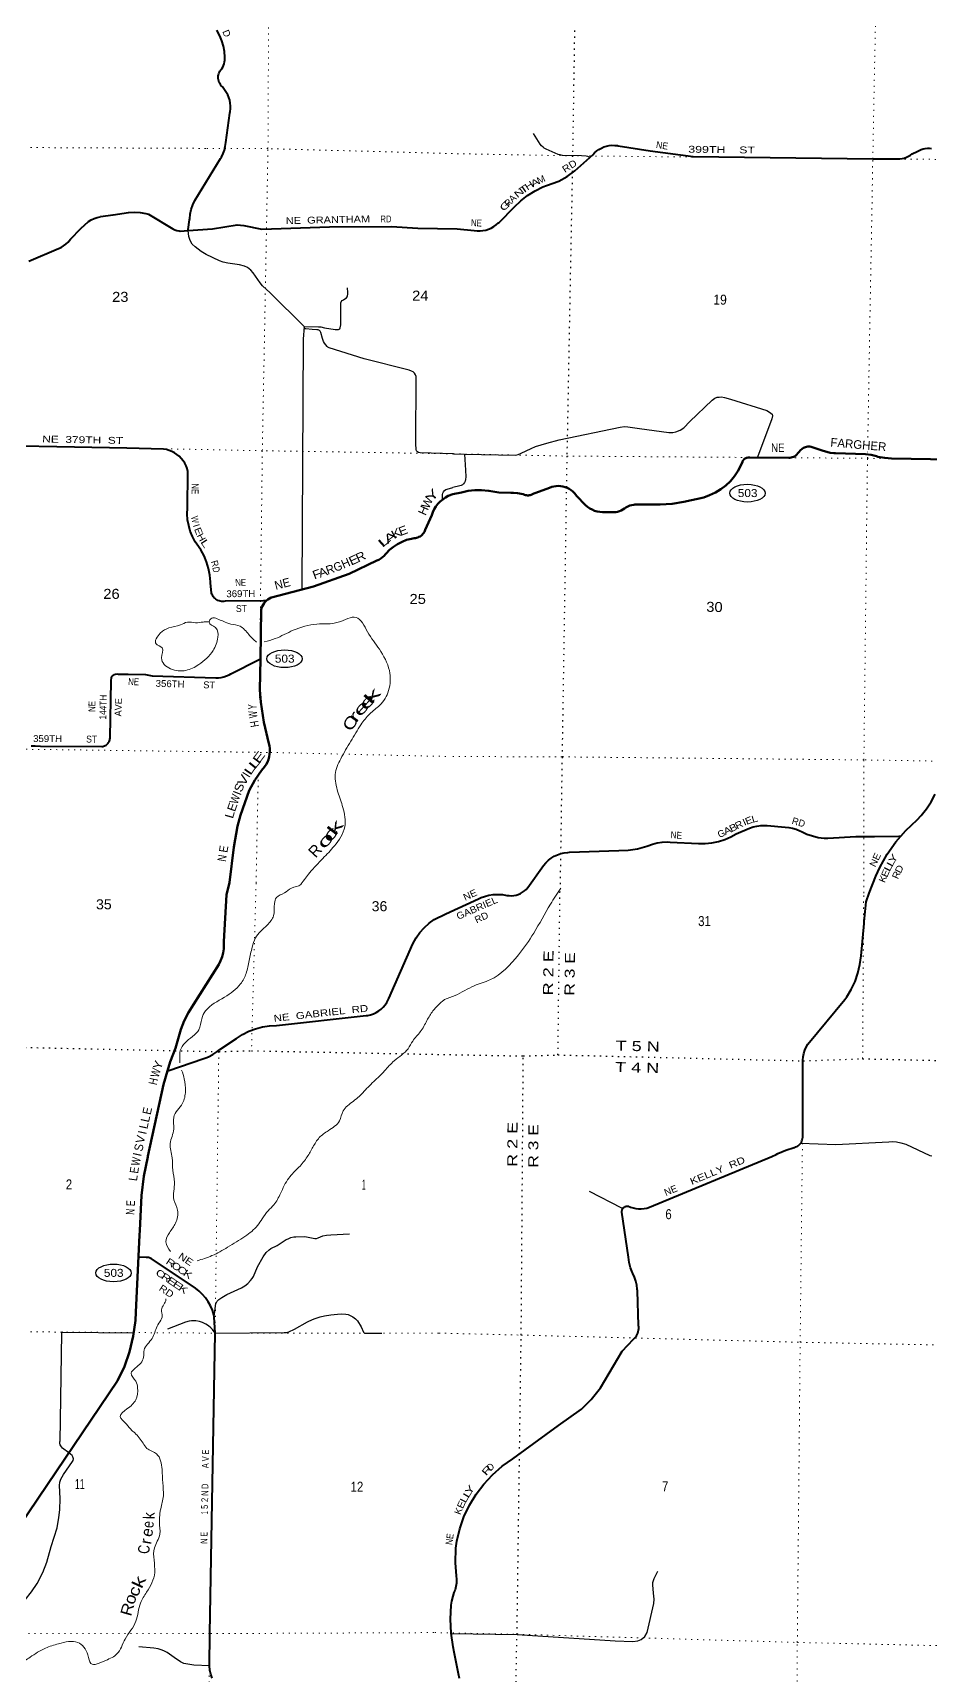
# Model space of a CAD drawing. Header units: feet. Extents: x -481249 to -254670, y -730376 to -544252.
# Drawn here: x -389979 to -374288, y -605500 to -576767 of the extents above; entities that cross this region are included whole.
import ezdxf
from ezdxf.enums import TextEntityAlignment as Align

# ---------------------------------------------------------------- set-up
doc = ezdxf.new("R2010")
doc.units = ezdxf.units.FT
doc.header["$LTSCALE"] = 70
doc.linetypes.add('DOTTED', pattern=[1.5, 0.3, -1.2])
for name, color, linetype, lineweight in [('17', 7, 'Continuous', 25), ('23', 7, 'Continuous', 70), ('26', 7, 'Continuous', 40), ('27', 7, 'Continuous', 13), ('29', 7, 'Continuous', 25), ('39', 7, 'Continuous', 13), ('41', 7, 'Continuous', 13), ('6', 7, 'DOTTED', 25), ('7', 7, 'DOTTED', 13)]:
    doc.layers.add(name, color=color, linetype=linetype, lineweight=lineweight)

msp = doc.modelspace()

# ---------------------------------------------------------------- linework, layer by layer
at = {"layer": '17'}
for centre in [(-377482.29, -584820.66), (-385577.89, -587717.15), (-388568.41, -598463.27)]:
    msp.add_ellipse(centre, major_axis=(-309.24, 1), ratio=0.500121, dxfattribs=at)
at = {"layer": '23'}
msp.add_line((-388111.96, -597799.72), (-388108.18, -597723.11), dxfattribs=at)
for points in [[(-376661.66, -584177.24), (-376644.58, -584166.21), (-376633.24, -584157.36), (-376547.63, -584063.94), (-376533.71, -584050.5), (-376518.45, -584038.6), (-376502.03, -584028.35), (-376484.64, -584019.88), (-376466.45, -584013.27), (-376447.67, -584008.6), (-376428.51, -584005.91), (-376409.17, -584005.25), (-376389.86, -584006.61), (-376370.81, -584009.98), (-376352.21, -584015.32), (-376334.27, -584022.58), (-376333.51, -584022.94), (-376158.11, -584080.71), (-376096.95, -584099.92), (-376034.12, -584112.65), (-375970.31, -584118.73), (-375940.16, -584119.28), (-375416.83, -584139.97), (-375321.14, -584152.74), (-375227.31, -584175.45), (-375204.98, -584182.42), (-375082.99, -584205.43), (-374962.85, -584215.46), (-372911.16, -584247.97)], [(-382635.63, -584837.95), (-382482.24, -584807.18), (-382366.97, -584781.3), (-382249.63, -584767.62), (-382131.51, -584766.27), (-382013.88, -584777.28), (-382004.05, -584778.77), (-381830.12, -584810.42), (-381622.43, -584814.65), (-381597.23, -584815.16), (-381572.43, -584816.9), (-381501.51, -584821.88), (-381406.82, -584838.6), (-381395.29, -584841.34), (-381379.92, -584848.19), (-381363.93, -584853.39), (-381347.48, -584856.89), (-381330.75, -584858.65), (-381313.93, -584858.66), (-381297.2, -584856.9), (-381280.74, -584853.41), (-381264.75, -584848.21), (-381249.38, -584841.38), (-381247.09, -584840.19), (-380943.41, -584726.09), (-380906.42, -584712.1), (-380868.18, -584702.06), (-380829.09, -584696.06), (-380789.59, -584694.19), (-380750.11, -584696.46), (-380711.09, -584702.84), (-380672.94, -584713.26), (-380636.09, -584727.62), (-380600.95, -584745.75), (-380567.89, -584767.45), (-380537.29, -584792.49), (-380509.47, -584820.59), (-380484.73, -584851.45), (-380474.7, -584866.12), (-380315.48, -585027.95), (-380279.51, -585058.97), (-380240.49, -585086.07), (-380198.85, -585108.94), (-380155.05, -585127.33), (-380109.56, -585141.05), (-380062.89, -585149.93), (-380015.55, -585153.89), (-379974.9, -585153.33), (-379786.22, -585151.15), (-379753, -585145.22), (-379720.57, -585135.85), (-379689.31, -585123.14), (-379659.54, -585107.24), (-379631.6, -585088.31), (-379609.98, -585070.42), (-379576.68, -585053.07), (-379541.74, -585039.31), (-379505.56, -585029.27), (-379468.53, -585023.07), (-379450.44, -585021.47), (-379008.93, -585020.42), (-378800.48, -585008.14), (-378596.61, -584974.61), (-378247.81, -584895.39), (-378143.4, -584858.45), (-378043.43, -584810.81), (-377948.98, -584752.97), (-377861.1, -584685.58), (-377780.74, -584609.37), (-377708.79, -584525.18), (-377648.43, -584437.83), (-377570.2, -584275.47), (-377566.34, -584264.7), (-377561.37, -584254.4), (-377555.36, -584244.68), (-377548.36, -584235.64), (-377540.46, -584227.37), (-377531.73, -584219.98), (-377522.28, -584213.54), (-377512.21, -584208.13), (-377501.63, -584203.8), (-377492.87, -584201.24), (-377467.94, -584197.71), (-377442.87, -584197.9), (-376758.89, -584203.03), (-376738.58, -584202.02), (-376718.48, -584198.89), (-376698.82, -584193.67), (-376679.81, -584186.43), (-376661.66, -584177.24)], [(-385896.45, -586704.27), (-385892.77, -586700.59), (-385868.02, -586680.59), (-385841.31, -586663.29), (-385812.94, -586648.87), (-385806.49, -586646.1), (-385071.87, -586454.28), (-384449.34, -586229.82), (-383964.14, -586000.9), (-383929.45, -585985.07), (-383896.61, -585965.71), (-383865.97, -585943.02), (-383837.88, -585917.25), (-383812.62, -585888.68), (-383801.67, -585874.17), (-383740.58, -585812.74), (-383673.41, -585758.03), (-383600.89, -585710.65), (-383523.81, -585671.1), (-383443.01, -585639.83), (-383359.4, -585617.18), (-383312.11, -585608.42), (-383290.09, -585606.58), (-383268.39, -585602.44), (-383247.23, -585596.07), (-383226.86, -585587.51), (-383207.49, -585576.87), (-383189.35, -585564.27), (-383172.61, -585549.84), (-383157.48, -585533.74), (-383144.12, -585516.14), (-383132.67, -585497.25), (-383123.25, -585477.26), (-383117.55, -585461.56), (-383003.45, -585206.4), (-382984.16, -585152.61), (-382959.35, -585101.14), (-382929.3, -585052.55), (-382894.34, -585007.36), (-382854.84, -584966.07), (-382811.24, -584929.14), (-382764.02, -584896.97), (-382713.7, -584869.91), (-382635.63, -584837.95)], [(-386000.46, -587718.07), (-385986.9, -586863.21), (-385978.63, -586832.48), (-385967.19, -586802.78), (-385952.71, -586774.44), (-385935.35, -586747.77), (-385915.3, -586723.07), (-385896.45, -586704.27)], [(-386541.31, -591634.77), (-386465.07, -591012.11), (-386403.33, -590644.59), (-386347.38, -590453.76), (-386195.37, -590023.86), (-386096.09, -589841.6), (-385978.31, -589670.72), (-385926.84, -589606.63), (-385900.02, -589566.71), (-385877.51, -589524.2), (-385859.57, -589479.57), (-385846.4, -589433.31), (-385838.13, -589385.93), (-385834.86, -589337.94), (-385836.62, -589289.87), (-385843.4, -589242.26), (-385853.16, -589202.15), (-385942.03, -588824.81), (-385994.78, -588477.14), (-386009.07, -588260.7), (-386000.46, -587718.07)], [(-387624.9, -594927.76), (-387578.72, -594770.85), (-387484.57, -594529.25), (-387392.27, -594204.66), (-387333.46, -594050.85), (-387258.9, -593904.03), (-387169.4, -593765.81), (-387167.86, -593763.7), (-386728.78, -593068.33), (-386696.44, -593003.16), (-386671.1, -592934.97), (-386653.02, -592864.51), (-386642.4, -592792.54), (-386639.37, -592719.85), (-386642.1, -592665.2), (-386594.96, -591848.91), (-386541.31, -591634.77)], [(-388108.18, -597723.11), (-388077.92, -597110.47), (-388041.25, -596767.48), (-387968.93, -596430.2), (-387966.38, -596420.8), (-387694.89, -595165.56), (-387624.9, -594927.76)], [(-391554.28, -604867.54), (-389723.2, -602163.94), (-388498.72, -600352.18), (-388379.45, -600102.15), (-388286.97, -599841.03), (-388222.28, -599571.67), (-388186.11, -599297.02), (-388178.61, -599148.71), (-388111.96, -597799.72)]]:
    msp.add_lwpolyline(points, dxfattribs=at)
at = {"layer": '26'}
for points in [[(-387264.27, -580225.75), (-387261.41, -580206.15), (-387237.21, -580040.36), (-387236.5, -580023.67), (-387227.62, -579939.49), (-387209.99, -579856.7), (-387183.8, -579776.21), (-387149.34, -579698.9), (-386696.56, -578967.38), (-386680.94, -578940.17), (-386652.54, -578880.44), (-386630.53, -578818.07), (-386615.16, -578753.74), (-386606.6, -578688.16), (-386533.02, -578172.04), (-386527.84, -578145.78), (-386522.08, -578095.61), (-386521.58, -578045.11), (-386526.37, -577994.84), (-386536.39, -577945.35), (-386551.52, -577897.17), (-386571.61, -577850.84), (-386662.15, -577714.44), (-386669.17, -577708.17), (-386685.04, -577691.75), (-386699.11, -577673.75), (-386711.21, -577654.39), (-386721.23, -577633.87), (-386729.04, -577612.41), (-386734.57, -577590.25), (-386737.76, -577567.64), (-386738.56, -577544.82), (-386736.97, -577522.04), (-386733.01, -577499.55), (-386726.72, -577477.59), (-386718.17, -577456.42), (-386707.46, -577436.25), (-386694.69, -577417.32), (-386676.92, -577394.54), (-386659.45, -577366.91), (-386644.95, -577337.59), (-386633.61, -577306.93), (-386625.52, -577275.24), (-386620.8, -577242.89), (-386619.48, -577210.22), (-386619.81, -577192.61), (-386627.63, -577095.81), (-386645.53, -577000.36), (-386673.31, -576907.3), (-386708.26, -576821.94), (-386761.7, -576720.01)], [(-382558.99, -580194.96), (-382261.71, -580226.47), (-382210.83, -580232.33), (-382159.62, -580232.84), (-382108.64, -580227.99), (-382058.44, -580217.84), (-382009.58, -580202.5), (-381962.58, -580182.14), (-381917.98, -580156.98), (-381876.25, -580127.29), (-381837.85, -580093.4), (-381827.31, -580082.75), (-381556.84, -579811.21), (-381446.82, -579704.92), (-381326.28, -579610.71), (-381196.57, -579529.62), (-381059.08, -579462.54), (-380995.29, -579437.2), (-380783.06, -579363.22), (-380637.5, -579280.12), (-380501.42, -579182.26), (-380394.12, -579088.08), (-380187.61, -578901.57), (-380154.98, -578866.1), (-380118.83, -578834.25), (-380079.55, -578806.34), (-380037.56, -578782.7), (-379993.33, -578763.57), (-379947.34, -578749.17), (-379900.1, -578739.66), (-379852.13, -578735.13), (-379803.94, -578735.65), (-379756.08, -578741.2), (-379740.88, -578744.04), (-379186.81, -578831.6), (-378434.32, -578931.24), (-375290.61, -578973.15), (-374818.98, -578970.71), (-374778.91, -578966.02), (-374739.55, -578957.18), (-374701.34, -578944.27), (-374664.68, -578927.43), (-374629.98, -578906.86), (-374602.53, -578886.78), (-374513.36, -578844.43), (-374480.75, -578825.75), (-374446.37, -578810.58), (-374410.59, -578799.09), (-374373.8, -578791.4), (-374336.42, -578787.6), (-374298.84, -578787.73), (-374261.48, -578791.79)], [(-390051.29, -580759.26), (-389533.55, -580541.66), (-389487.17, -580520.37), (-389443.27, -580494.35), (-389402.33, -580463.88), (-389364.8, -580429.31), (-389364.24, -580428.7), (-389341.9, -580404.16), (-389318.23, -580378.7), (-389142.5, -580189.71), (-389006.13, -580067.04), (-388958.21, -580038.29), (-388907.55, -580014.72), (-388854.71, -579996.56), (-388800.25, -579984.03), (-388795.27, -579983.18), (-388574.35, -579948.56), (-388307.6, -579909.41), (-388205.29, -579905.23), (-388103.11, -579911.77), (-388002.17, -579928.95), (-387954.17, -579941.02), (-387530.15, -580195.39), (-387495.37, -580211.58), (-387459.08, -580224.05), (-387421.69, -580232.65), (-387403.6, -580235.37), (-387264.27, -580225.75)], [(-387264.27, -580225.75), (-386839.43, -580196.39), (-386403.82, -580127.49), (-386289.19, -580135.02), (-385974.03, -580199.15), (-384791.43, -580161.28), (-383705.6, -580152.73), (-383249.33, -580183.13), (-382558.99, -580194.96)], [(-385896.45, -586704.27), (-385943.85, -586704.74), (-386615.58, -586711.53), (-386637.19, -586714.61), (-386659.16, -586715.43), (-386681.1, -586713.95), (-386702.76, -586710.19), (-386723.91, -586704.18), (-386744.32, -586695.99), (-386763.75, -586685.72), (-386782.01, -586673.47), (-386798.89, -586659.37), (-386814.2, -586643.6), (-386827.78, -586626.3), (-386839.47, -586607.69), (-386849.16, -586587.95), (-386856.73, -586567.31), (-386873.04, -586388.64), (-386873.49, -586370.62), (-386883.56, -586252.85), (-386905.89, -586136.78), (-386940.22, -586023.68), (-386986.19, -585914.79), (-387043.29, -585811.3), (-387110.9, -585714.35), (-387138.91, -585670.66), (-387187.21, -585580.41), (-387225.81, -585485.6), (-387254.28, -585387.28), (-387272.32, -585286.52), (-387279.73, -585184.43), (-387276.43, -585082.12), (-387267.26, -584453.65), (-387270.04, -584438.98), (-387282.98, -584389.35), (-387301.04, -584341.35), (-387324.02, -584295.5), (-387351.66, -584252.3), (-387383.67, -584212.23), (-387419.69, -584175.72), (-387459.33, -584143.18), (-387502.15, -584114.96), (-387547.69, -584091.37), (-387595.44, -584072.67), (-387644.89, -584059.06), (-387695.49, -584050.7), (-388337.05, -584034.36), (-389251.66, -584016.83), (-390491.24, -583993.74)], [(-390006.35, -589242.83), (-389941.11, -589242.83), (-389844.79, -589248.13), (-388774.57, -589254.6), (-388758.54, -589252.73), (-388742.79, -589249.2), (-388727.49, -589244.04), (-388712.82, -589237.32), (-388698.93, -589229.09), (-388685.98, -589219.46), (-388674.11, -589208.53), (-388663.44, -589196.41), (-388654.1, -589183.25), (-388646.18, -589169.18), (-388639.78, -589154.37), (-388634.96, -589138.96), (-388631.78, -589123.14), (-388630.27, -589107.07), (-388630.22, -589095.77), (-388609.51, -588105.87), (-388604.41, -588044.13), (-388599.86, -588034.68), (-388594.35, -588025.75), (-388587.93, -588017.46), (-388580.68, -588009.87), (-388572.67, -588003.09), (-388564, -587997.18), (-388554.77, -587992.21), (-388534.99, -587985.29), (-388493.32, -587984.36), (-388489.2, -587985.23), (-388311.39, -587986.41), (-388006.87, -587995.8), (-387890.8, -588014.47), (-386782.4, -588049), (-386733.47, -588048.56), (-386684.85, -588043.02), (-386637.07, -588032.42), (-386590.67, -588016.89), (-386546.14, -587996.59), (-386517.45, -587980.34), (-386021.58, -587728.78), (-386000.46, -587718.07)], [(-374800.56, -590821.24), (-374712.04, -590719.72), (-374516.81, -590538.22), (-374442.67, -590461.2), (-374348.92, -590344.47), (-374267.89, -590218.59), (-374208.48, -590100.82), (-374200.46, -590084.93)], [(-381323.12, -591721.18), (-381049.03, -591332.72), (-381008.63, -591285.75), (-380963.54, -591243.26), (-380914.25, -591205.72), (-380861.31, -591173.54), (-380805.3, -591147.06), (-380746.82, -591126.59), (-380686.53, -591112.34), (-380625.07, -591104.47), (-380596.81, -591103.03), (-379733.28, -591072.43), (-379568.24, -591065.16), (-379404.87, -591040.68), (-379244.95, -590999.25), (-379223.93, -590992.46), (-379143.22, -590962.04), (-379059.78, -590940.22), (-378974.51, -590927.24), (-378888.36, -590923.25), (-378835.46, -590925.27), (-378338.09, -590950.27), (-378220.85, -590950.5), (-378104.22, -590938.48), (-377989.49, -590914.33), (-377877.91, -590878.32), (-377770.71, -590830.84), (-377682.42, -590780.93), (-377449.64, -590683.28), (-377384.98, -590660.64), (-377318.31, -590644.88), (-377250.35, -590636.18), (-377181.86, -590634.62), (-377137.65, -590637.44), (-376825.1, -590661.87), (-376758.64, -590667.54), (-376693.13, -590680.13), (-376629.3, -590699.5), (-376567.84, -590725.44), (-376539.74, -590739.95), (-376445.79, -590784.17), (-376347.74, -590818.34), (-376246.65, -590842.06), (-376143.64, -590855.09), (-376078.6, -590857.74), (-375586.33, -590827.61), (-375263.21, -590826.16), (-374834.59, -590821.61), (-374800.56, -590821.24)], [(-375355.44, -591818.56), (-375237.36, -591521.29), (-375170.02, -591371.73), (-375040.44, -591138.78), (-374887.22, -590920.64), (-374800.56, -590821.24)], [(-382756.84, -592180.17), (-382188.75, -591918.65), (-382163.68, -591907.12), (-382138.75, -591897.19), (-382082.06, -591875.74), (-382005.23, -591855.55), (-381926.72, -591843.5), (-381847.37, -591839.72), (-381768.07, -591844.26), (-381689.67, -591857.06), (-381649.46, -591861.95), (-381608.95, -591862.62), (-381568.6, -591859.04), (-381528.84, -591851.27), (-381490.11, -591839.39), (-381452.84, -591823.52), (-381417.43, -591803.84), (-381384.27, -591780.57), (-381353.72, -591753.96), (-381323.12, -591721.18)], [(-379624.64, -597301.93), (-379615.67, -597298.28), (-379606.38, -597295.59), (-379596.85, -597293.89), (-379587.19, -597293.19), (-379577.52, -597293.51), (-379567.93, -597294.84), (-379558.53, -597297.16), (-379549.43, -597300.45), (-379527.04, -597310.06), (-379481.5, -597325.48), (-379434.6, -597336.06), (-379386.85, -597341.68), (-379338.77, -597342.28), (-379290.9, -597337.85), (-379243.75, -597328.44), (-379197.84, -597314.15), (-377058.7, -596423.31), (-376981.77, -596391.21), (-376949.26, -596374.68), (-376808.88, -596314.37), (-376662.96, -596269.08), (-376654.2, -596266.35), (-376634.1, -596258.41), (-376614.94, -596248.4), (-376596.93, -596236.45), (-376580.27, -596222.69), (-376565.14, -596207.25), (-376551.7, -596190.32), (-376540.11, -596172.08), (-376530.49, -596152.72), (-376522.94, -596132.47), (-376517.55, -596111.54), (-376514.38, -596090.16), (-376513.02, -594750.36), (-376512.87, -594742.76), (-376508.17, -594683.11), (-376497.26, -594624.27), (-376480.26, -594566.89), (-376457.35, -594511.6), (-376428.79, -594459.02), (-375778.24, -593676.98), (-375747.22, -593633.21), (-375667.14, -593501.43), (-375601.27, -593361.99), (-375550.34, -593216.44), (-375514.9, -593066.35), (-375495.34, -592913.39), (-375443.38, -592346.89), (-375439.83, -592323), (-375407.4, -591969.22), (-375355.44, -591818.56)], [(-387624.9, -594927.76), (-387602.78, -594920.26), (-387006.81, -594718.09), (-386972.62, -594706.49), (-386956.81, -594700.27), (-386904.94, -594679.86), (-386831.65, -594641.75), (-386762.74, -594596.19), (-386708.01, -594551.83), (-386416.94, -594360.13), (-386312.75, -594292.4), (-386202.05, -594235.93), (-386086.05, -594191.35), (-385966.03, -594159.13), (-385843.3, -594139.64), (-385719.2, -594133.08), (-385719.08, -594133.08), (-384148.63, -593960.01), (-384123.71, -593957.26), (-384098.63, -593951.41), (-384072.84, -593945.39), (-384023.57, -593928.29), (-383976.35, -593906.13), (-383931.71, -593879.16), (-383890.13, -593847.67), (-383852.07, -593812.01), (-383817.95, -593772.56), (-383788.13, -593729.77), (-383762.96, -593684.09), (-383752.92, -593662.03), (-383334.61, -592702.67), (-383277.77, -592602.66), (-383210.79, -592509.13), (-383134.39, -592423.13), (-383049.43, -592345.57), (-382962.97, -592281.41), (-382756.84, -592180.17)], [(-382519.18, -605558.02), (-382532.87, -605478.82), (-382609.4, -605099.25), (-382630.53, -605005.55), (-382666.67, -604764.41), (-382677.41, -604520.82), (-382662.63, -604277.44), (-382652.23, -604205.18), (-382630.83, -604116.75), (-382609.21, -604056.04), (-382600.4, -604031.28), (-382591.77, -604006.04), (-382591.01, -604003.81), (-382575.71, -603944.46), (-382566.7, -603883.83), (-382564.07, -603822.6), (-382567.86, -603761.43), (-382586.58, -603532.95), (-382582.16, -603275.34), (-382564.58, -603158.17), (-382513.75, -602940.11), (-382440.4, -602728.55), (-382345.34, -602525.82), (-382229.62, -602334.14), (-382094.49, -602155.61), (-381941.43, -601992.17), (-381772.14, -601845.64), (-381588.45, -601717.6), (-380787.13, -601132.26), (-380383.46, -600848.63), (-380216.06, -600676.7), (-380052.15, -600470.66), (-379672.76, -599831.52), (-379477.98, -599622.42), (-379477.82, -599622.29), (-379457.87, -599604.38), (-379439.9, -599584.48), (-379424.11, -599562.81), (-379410.67, -599539.61), (-379399.73, -599515.13), (-379391.41, -599489.64), (-379385.8, -599463.43), (-379382.95, -599436.77), (-379382.92, -599409.96), (-379385.68, -599383.29), (-379407.2, -598777.52), (-379408.73, -598745.3), (-379417.46, -598675.15), (-379433.48, -598606.29), (-379456.6, -598539.48), (-379486.58, -598475.46), (-379492.33, -598462.39), (-379525.62, -598372.44), (-379549.33, -598279.51), (-379563.19, -598184.61), (-379677.17, -597396.79), (-379677.83, -597387.47), (-379677.51, -597377.8), (-379676.19, -597368.21), (-379673.87, -597358.81), (-379670.58, -597349.71), (-379666.35, -597341), (-379661.24, -597332.78), (-379655.3, -597325.14), (-379648.59, -597318.16), (-379641.19, -597311.92), (-379633.18, -597306.49), (-379624.64, -597301.93)], [(-387910.44, -598209.88), (-387954.35, -598195.48), (-387998.12, -598191.3), (-388131.2, -598189.22)], [(-386843.05, -605550.03), (-386866.9, -605480.97), (-386883.4, -605409.79), (-386892.32, -605337.85), (-386887.05, -604773.41), (-386790.03, -599516.18), (-386807.31, -599228.31), (-386815.23, -599192.93), (-386839.17, -599114.31), (-386871.2, -599038.62), (-386910.97, -598966.7), (-386958.03, -598899.33), (-387011.88, -598837.24), (-387071.93, -598781.13), (-387137.51, -598731.6), (-387910.44, -598209.88)]]:
    msp.add_lwpolyline(points, dxfattribs=at)
at = {"layer": '29'}
for p, q in [((-379677.99, -597330.71), (-380246.68, -597040.02)), ((-389479.04, -599518.57), (-389509.24, -601409.2)), ((-389460.59, -599497.64), (-388209.43, -599508.38)), ((-386790.03, -599516.18), (-385585.71, -599503.27))]:
    msp.add_line(p, q, dxfattribs=at)
for points in [[(-380238.11, -578946.49), (-380273.7, -578930.09), (-380303.18, -578923.66), (-380382.5, -578921.51), (-380719.1, -578910.79), (-380760.37, -578904.35), (-380791.99, -578893.63), (-380999.95, -578803.53), (-381038.01, -578784.23), (-381057.84, -578769.21), (-381081.96, -578745.62), (-381105, -578715.59), (-381222.92, -578528.97)], [(-385234.77, -581902.73), (-385830.09, -581318.08), (-385964.88, -581192.56), (-386006.26, -581141.82), (-386129.04, -580965.56), (-386165.07, -580917.49), (-386225.13, -580874.76), (-386277.18, -580850.73), (-386363.93, -580826.69), (-386566.79, -580794.64), (-386650.86, -580781.29), (-386716.26, -580757.26), (-386951.15, -580645.09), (-387036.56, -580591.68), (-387143.33, -580511.56), (-387191.38, -580466.17), (-387228.75, -580399.4), (-387252.77, -580329.97), (-387264.27, -580225.75)], [(-385234.77, -581902.73), (-384982.64, -581908.27), (-384945.94, -581912.27), (-384878.54, -581926.96), (-384691.69, -581956.34), (-384654.99, -581959.01), (-384632.97, -581956.34), (-384610.95, -581944.32), (-384603.61, -581929.63), (-384595.6, -581873.55), (-384595.6, -581491.66), (-384586.93, -581471.63), (-384568.91, -581451.6), (-384546.23, -581436.91), (-384520.87, -581422.22), (-384495.51, -581400.85), (-384482.17, -581383.49), (-384478.16, -581368.81), (-384471.49, -581336.76), (-384470.15, -581307.39), (-384478.16, -581229.94)], [(-385234.77, -581902.73), (-385250.53, -582127.63), (-385276.62, -586490.72)], [(-382623.98, -584131.91), (-383208.29, -584115.48), (-383232.98, -584110.14), (-383255, -584096.79), (-383270.35, -584079.43), (-383277.69, -584056.73), (-383283.03, -583955.25), (-383277.69, -582780.2), (-383287.04, -582748.16), (-383304.39, -582722.79), (-383325.74, -582700.09), (-383355.1, -582684.07), (-383400.47, -582668.04), (-384185.21, -582470.41), (-384799.12, -582278.13), (-384819.81, -582266.12), (-384834.49, -582252.77), (-384879.2, -582198.02), (-384898.55, -582165.98), (-384916.57, -582112.56), (-384943.26, -582011.08), (-384954.6, -581987.05), (-384969.29, -581973.7), (-384989.3, -581965.68), (-385014.66, -581960.34), (-385092.73, -581957.66), (-385202.84, -581948.33), (-385217.52, -581944.32), (-385222.86, -581938.98), (-385235.59, -581915.09)], [(-381538.27, -584154.92), (-381492.79, -584143.58), (-381442.4, -584122.13), (-381266.6, -584040.62), (-381188.35, -584006.3), (-380992.18, -583946.24), (-380777.79, -583890.47), (-379710.11, -583667.39), (-379635.08, -583656.66), (-379572.9, -583658.81), (-379371.37, -583688.84), (-378856.83, -583757.48), (-378790.38, -583757.48), (-378736.77, -583748.9), (-378659.6, -583718.87), (-378595.27, -583675.97), (-378492.37, -583568.72), (-378102.17, -583195.48), (-378053.94, -583159.02), (-378011.06, -583144.01), (-377977.83, -583139.71), (-377936.02, -583137.57), (-377884.57, -583146.15), (-377776.3, -583174.03)], [(-377776.3, -583174.03), (-377141.7, -583373.52), (-377094.53, -583401.41), (-377051.65, -583437.87), (-377043.08, -583465.76), (-377058.09, -583519.38), (-377304.64, -584188.63)], [(-382429.54, -584136.03), (-382412.25, -584416), (-382408.5, -584536.12), (-382412.25, -584581.16), (-382419.22, -584612.27), (-382431.55, -584636.93), (-382448.16, -584657.31), (-382468, -584675.54), (-382491.04, -584686.27), (-382513.02, -584694.85), (-382633.71, -584721.57)], [(-382623.98, -584131.91), (-382429.54, -584136.03), (-381538.27, -584154.92)], [(-382813.56, -584929.63), (-382813.25, -584844.55), (-382809.91, -584820.52), (-382795.9, -584795.14), (-382777.88, -584775.12), (-382754.53, -584759.09), (-382732.51, -584751.08), (-382633.71, -584721.57)], [(-376552.51, -596190.63), (-375935.72, -596218.13), (-375009.19, -596166.28)], [(-375009.19, -596166.28), (-374938.32, -596164.96), (-374877.72, -596168.15), (-374797.99, -596184.1), (-374711.88, -596210.7), (-374295.16, -596410.65), (-374257.96, -596413.84)], [(-386807.31, -599228.31), (-386787.27, -599037.72), (-386778.11, -598996.7), (-386768.39, -598978.34), (-386754.36, -598956.75), (-386726.84, -598929.75), (-386675.59, -598891.96), (-386584.39, -598839.06), (-386329.71, -598722.45), (-386271.99, -598688.98), (-386221.8, -598649.03), (-386172.7, -598596.12), (-386143.03, -598559.41), (-386122.52, -598523.78), (-386049.13, -598355.34), (-385954.17, -598182.59), (-385899.15, -598108.09), (-385846.25, -598057.34), (-385816.05, -598036.83), (-385708.12, -597983.92), (-385548.41, -597880.27), (-385516.05, -597864.08), (-385468.57, -597844.64), (-385414.61, -597831.69), (-385380.06, -597828.44), (-385233.31, -597827.37), (-385194.45, -597832.76), (-385047.68, -597862.99), (-385017.48, -597857.6), (-384989.43, -597846.8), (-384909.55, -597811.17), (-384842.66, -597799.3), (-384767.1, -597798.21), (-384443.36, -597776.62)], [(-386790.03, -599516.18), (-386837.46, -599450.17), (-386865.52, -599422.09), (-386906.53, -599387.54), (-386954.01, -599361.63), (-387010.13, -599331.4), (-387066.24, -599314.12), (-387126.68, -599303.32), (-387202.22, -599303.32), (-387245.38, -599307.64), (-387310.13, -599324.92), (-387625.24, -599445.85)], [(-385585.71, -599503.27), (-385543.56, -599501.99), (-385504.71, -599493.35), (-385405.43, -599448), (-385178.81, -599320.6), (-385090.32, -599277.41), (-385040.68, -599257.97), (-384954.35, -599232.06), (-384880.96, -599214.79), (-384768.73, -599193.19), (-384654.34, -599182.39), (-384580.96, -599180.23), (-384505.42, -599184.55), (-384464.94, -599192.11), (-384429.88, -599206.15), (-384384.55, -599229.9), (-384335.44, -599264.46), (-384302.54, -599299), (-384235.63, -599406.98), (-384198.94, -599497.67), (-384194.08, -599506.31), (-384180.05, -599513.87), (-384142.83, -599517.11), (-383875.2, -599519.27)], [(-389460.59, -599497.64), (-389464.66, -599498.46), (-389468.71, -599500.08), (-389471.94, -599501.7), (-389474.64, -599504.4), (-389477.34, -599509.53), (-389479.04, -599518.57)], [(-390223.17, -604320.14), (-390004.9, -604042.53), (-389901.31, -603895.7), (-389806.35, -603705.67), (-389737.29, -603524.29), (-389659.59, -603247.9), (-389556, -602919.68), (-389525.78, -602742.62), (-389509.6, -602604.42), (-389504.2, -602410.08), (-389513.91, -602179.03), (-389508.52, -602120.73), (-389490.17, -602068.91), (-389443.77, -601991.17), (-389288.38, -601762.28), (-389276.51, -601742.85), (-389270.58, -601713.7), (-389278.67, -601680.23), (-389292.7, -601658.63), (-389353.13, -601611.13)], [(-389353.13, -601611.13), (-389458.89, -601531.24), (-389479.93, -601507.48), (-389499.89, -601468.62), (-389505.83, -601441.62), (-389509.24, -601409.2)], [(-379489.48, -604909.29), (-379398.63, -604901.72), (-379339.1, -604876.19), (-379279.57, -604820.88), (-379237.04, -604752.8), (-379122.23, -604246.51), (-379113.72, -604169.92), (-379126.48, -604067.81), (-379139.24, -603918.9), (-379139.24, -603876.35), (-379113.72, -603808.28), (-379049.93, -603680.64)], [(-382661.79, -604769.88), (-381512.63, -604786.8), (-379794.86, -604899.56), (-379489.48, -604909.29)], [(-386890.73, -605333.77), (-387166.07, -605324.93), (-387269.67, -605309.81), (-387336.58, -605294.69), (-387394.85, -605268.78), (-387507.08, -605188.88), (-387627.95, -605104.66), (-387688.38, -605074.43), (-387738.02, -605057.16), (-387787.66, -605042.04), (-387865.36, -605029.08), (-388128.67, -605003.17)]]:
    msp.add_lwpolyline(points, dxfattribs=at)
at = {"layer": '39'}
for points in [[(-382444.26, -573227.49), (-382381.31, -573251.89), (-382267.47, -573278.3), (-382136.92, -573272.93), (-382042.19, -573252.77), (-381956.58, -573188.27), (-381798.06, -573091.12), (-381658.21, -573023.7), (-381485.33, -573009.15), (-381213.06, -573040.79), (-380932.29, -573146.88), (-380711.21, -573326.04), (-380591.32, -573448.93), (-380404.19, -573619.37), (-380201.93, -573737.91), (-380046.98, -573716.98), (-379954.34, -573700.79), (-379668.73, -573766.83), (-379427.83, -573860.07), (-379242.02, -573899.99), (-378963.9, -573939.78), (-378729.12, -573842.17), (-378616.54, -573832.42), (-378358.27, -573861.77), (-378159.99, -573978.23), (-378054.95, -574042.6), (-377923.26, -574079.41), (-377835.11, -573988.85), (-377630.24, -573784.24), (-377495.7, -573682.59), (-377326.94, -573575.61), (-377194.29, -573467.9), (-377036.88, -573424.93), (-376961.2, -573452.57), (-376706.13, -573540.07), (-376340.12, -573599.71), (-376192.47, -573640.86), (-375976.2, -573663.33), (-375785.71, -573572.86), (-375590.25, -573436.31), (-375376.66, -573296.11), (-375163.61, -573182.01), (-374869.05, -573007.33), (-374651.5, -572967.59), (-374398.05, -572938.62), (-374185.81, -573059.38), (-374060.8, -573128.17), (-373899.41, -573282.02), (-373692.36, -573362.52), (-373369.71, -573481.51), (-373134.39, -573650.92), (-372944.04, -573957.93), (-372880.77, -574101.75), (-372797.24, -574235.95), (-372776.9, -574320.68), (-372798.98, -574418.6), (-372761.71, -574557.88), (-372727.87, -574668.98), (-372809.93, -574854.01), (-372950.75, -575065.95), (-372938.16, -575234.84), (-372784.26, -575362.44), (-372598.63, -575508.75), (-372497.98, -575591.1), (-372193.37, -575611.36), (-372035.11, -575624.61), (-371885.12, -575649.75), (-371811.02, -575657.28), (-371711.18, -575681.4), (-371500.84, -575894.46), (-371416.08, -576066.83), (-371331.16, -576231.17), (-371166.51, -576519.59), (-371084.21, -576713.98), (-370941.08, -576877.5), (-370722.29, -576972.29), (-370527.82, -577177.01), (-370386.27, -577515.14), (-370387.96, -577890.52), (-370392.54, -578113.26), (-370315.49, -578367.78), (-370070.3, -578545.42), (-369736.46, -578510.05), (-369489.11, -578484.98), (-369247.66, -578453.76), (-369066.36, -578517.67), (-368908.86, -578665.42), (-368834.56, -578956.02), (-368805.47, -579012.01)], [(-386065.97, -587428.66), (-386205.17, -587293.2), (-386355.96, -587146.85), (-386514.63, -587112.95), (-386651.24, -587062.95), (-386755.71, -587016.92), (-386852.11, -587007.03), (-386896.19, -587075.36), (-386783.61, -587173.58), (-386743.22, -587342.18), (-386827.23, -587573.2), (-387077.88, -587820.53), (-387302.62, -587921.25), (-387571.72, -587893.54), (-387728.6, -587703.02), (-387720.81, -587528.32), (-387825.32, -587456.19), (-387751.28, -587271.36), (-387598.81, -587176.77), (-387400.1, -587126.29), (-387277.68, -587077.92), (-387133.1, -587087.75), (-387000.6, -587075.51), (-386964.46, -587073.45), (-386894.84, -587067.02)], [(-385285.44, -591655.79), (-385137.23, -591459.93), (-384908.67, -591212.64), (-384706.18, -590991.48), (-384523.93, -590655.9), (-384558.53, -590318.63), (-384643.23, -590051.71), (-384691.85, -589740.57), (-384595.84, -589469.37), (-384419.57, -589161.91), (-384241.27, -588872.52), (-384088.94, -588681.55), (-383914.45, -588532.72), (-383758.19, -588275.49), (-383744.62, -587924.09), (-383919.83, -587550.89), (-384127.06, -587246), (-384324.19, -586993.3), (-384637.3, -587078.09), (-385014.74, -587110.76), (-385426.21, -587219.79), (-385741.25, -587364.81), (-385932.12, -587423.15)], [(-387408.76, -594786.91), (-387410.41, -594730.52), (-387401.53, -594572.06), (-387187.11, -594325.69), (-387075.07, -594208.68), (-387026.96, -594015.3), (-386960.51, -593878.77), (-386627.76, -593638.14), (-386347.49, -593405.91), (-386249.47, -593222.15), (-386196.42, -592998.79), (-386143.07, -592765.39), (-386085.79, -592600.44), (-385882.14, -592377.83), (-385770.68, -592214.59), (-385754.12, -592002.13), (-385718.69, -591894.75), (-385579.67, -591814.76), (-385456.57, -591730.25), (-385294.11, -591665.06), (-385285.44, -591655.79)], [(-382781.7, -593678.39), (-382595.04, -593609.75), (-382259.97, -593437.92), (-381985.04, -593334.82), (-381486.74, -592896.66), (-381220.4, -592518.63), (-380928.29, -592011.73), (-380746, -591730.01)], [(-382781.7, -593678.39), (-382793.18, -593688.64), (-382983.84, -593878.13), (-383087.46, -594047.64), (-383203.91, -594242.87), (-383335.43, -594405.48), (-383417.87, -594539.5), (-383659.33, -594750.86), (-383827.4, -594926.38), (-383943.46, -595043.26), (-384142.24, -595237.89), (-384270.95, -595374.46), (-384474.76, -595536.79), (-384553.9, -595628.72), (-384617.44, -595801.51), (-384813.54, -595974.13), (-384969.91, -596095.76), (-385081.42, -596261.01), (-385181.09, -596432.66), (-385327.27, -596614.89), (-385503.79, -596804.2), (-385648.6, -597072.88), (-385765.12, -597270.12), (-385862.68, -597373.52), (-385969.51, -597516.81), (-386049.39, -597632.83), (-386270.11, -597822.75), (-386573.23, -598014.08), (-386846.84, -598160.13), (-387106.3, -598250.5)], [(-387569.99, -598090.31), (-387652.86, -597919.6), (-387589.68, -597758.85), (-387484.13, -597591.41), (-387449.08, -597365.47), (-387511.75, -597182.65), (-387502.39, -596877.53), (-387533.99, -596663.55), (-387541.5, -596450.33), (-387577.95, -596198.01), (-387514.01, -595946.87), (-387515.69, -595739.86), (-387361.52, -595493.58), (-387310.85, -595282.2), (-387330.41, -595068.6), (-387377.96, -594912.55)], [(-387651.23, -598913.24), (-387656.3, -598948.25), (-387732.13, -599128.69), (-387717.8, -599185.4), (-387806.6, -599395.58), (-387893.51, -599609.83), (-388034.22, -599810.32), (-388042.11, -599936.65), (-388188.6, -600128.92), (-388261.66, -600219.03), (-388179.51, -600356.26), (-388146.96, -600473.83), (-388177.45, -600681.83), (-388334.99, -600841.6), (-388451.48, -600972.53), (-388343.18, -601108.57), (-388246.12, -601218.14), (-388197.25, -601261.88), (-388052.13, -601441.28), (-387984.61, -601531.83), (-387814.89, -601629.63), (-387720.75, -601899.85), (-387707.89, -602135.34), (-387696.79, -602362.74), (-387743.94, -602590.31), (-387756.13, -602660.25), (-387767.08, -602820.64), (-387759.56, -603033.86), (-387853.23, -603272.01), (-387848.41, -603704.16), (-387989.54, -604049.3), (-388097.79, -604238.77), (-388177.87, -604557.72), (-388364.1, -604867.27), (-388508.67, -605127.92), (-388706.99, -605242.2), (-388965.73, -605296.29), (-389019.3, -605143.9), (-389193.41, -604927.41), (-389529.54, -604950.92), (-389758.79, -605026.04), (-390028.82, -605186.27), (-390212.91, -605294.97), (-390424.84, -605394.75), (-390521.98, -605484.1), (-390594.45, -605620.44), (-390678.06, -605792.6), (-390768.09, -605912.32), (-390785.57, -605942.25)]]:
    msp.add_spline(points, degree=3, dxfattribs=at)
at = {"layer": '6'}
msp.add_line((-380796.31, -594648.23), (-380759.75, -591730.44), dxfattribs=at)
for points in [[(-380044.56, -553297.93), (-380160.68, -557859.2), (-380326.63, -563201.87), (-380406.55, -568459.97), (-380459.71, -573684.48), (-380541.14, -578918.46), (-380543, -579016.49)], [(-380546.19, -579183.88), (-380641.05, -584172.14), (-380725.07, -589434.17), (-380759.75, -591730.44)], [(-414698.42, -594340.22), (-413209.21, -594334.84), (-412798.25, -594324.29), (-408040.52, -594330.3), (-407459.98, -594326.59), (-402714.13, -594392.51), (-402115.9, -594401.41), (-397403.24, -594436.13), (-396792.11, -594417.31), (-392083.24, -594510.19), (-391482.01, -594487.03), (-386727.3, -594591.41), (-386156.51, -594575.92), (-382797.47, -594641.38)], [(-382797.47, -594641.38), (-381403.02, -594666.92), (-380796.31, -594648.23), (-376504.99, -594752.36), (-375468.35, -594715.16), (-371305.61, -594813.39), (-370220.75, -594798.23), (-365927.41, -594916.42), (-364802.37, -594895.2), (-360669.76, -595013.55), (-359606.99, -594998.41), (-355390.02, -595074.5), (-354335.28, -595077.45), (-350900.65, -595174.03)], [(-381551.75, -606674.04), (-381512.63, -604786.8), (-381438.82, -599550.08), (-381403.02, -594666.92)]]:
    msp.add_lwpolyline(points, dxfattribs=at)
at = {"layer": '7'}
for p, q in [((-386075.85, -591642.52), (-386037.45, -589748.02)), ((-386075.85, -591642.52), (-386155.37, -594570.98)), ((-375468.35, -594715.16), (-375449.7, -591817.03))]:
    msp.add_line(p, q, dxfattribs=at)
for points in [[(-386018.28, -588401.7), (-385966.66, -584078.29), (-385867.54, -578793.5), (-385842.64, -573565.03), (-385879.93, -568378.82), (-385523.76, -563125.78), (-385438.76, -557800.84), (-385342.47, -554071.12)], [(-375377.63, -583844.91), (-375290.61, -578973.15), (-375188.17, -573693.43), (-375107.34, -568552.18), (-375013.54, -563239.76)], [(-386953.92, -578788.59), (-391242.72, -578769.21), (-396515.69, -578596.2), (-401878.89, -578513.67), (-407201.84, -578503.36), (-412494.67, -578495.02), (-414415.21, -578504.71)], [(-382537.31, -578881.99), (-385867.54, -578793.5), (-386953.92, -578788.59)], [(-368926.29, -579031.23), (-369987.56, -579010.84), (-375290.61, -578973.15), (-380541.14, -578918.46), (-382537.31, -578881.99)], [(-382623.97, -584131.85), (-385966.66, -584078.29), (-391245.56, -583973.55), (-396632.82, -583921.18), (-401947.83, -583838.58), (-407274.89, -583764.02), (-412555.62, -583785.78), (-414509.93, -583800.69)], [(-375449.7, -591817.03), (-375446.42, -589487.42), (-375384.17, -584210.9), (-375382.19, -584099.97)], [(-382623.97, -584131.85), (-380641.05, -584172.14), (-375384.17, -584210.9), (-370079.81, -584282.74), (-364804.56, -584404.18), (-359532.79, -584499.45), (-354110.93, -584517.48), (-350740.13, -584566.14)], [(-414604.71, -589100.99), (-412664.78, -589068.58), (-407353.82, -589123.08), (-402034.86, -589149.45), (-396685.77, -589193.86), (-391358.69, -589284.47), (-385819.63, -589357.75), (-382711.41, -589428.07)], [(-373411.21, -589521.13), (-375446.42, -589487.42), (-380725.07, -589434.17), (-382711.41, -589428.07)], [(-386727.3, -594591.41), (-386791.22, -599503.38), (-386887.05, -604773.41), (-386929.46, -607774.41)], [(-376610.95, -606348.34), (-376610.55, -604926.47), (-376560.86, -599675.71), (-376504.99, -594752.36)], [(-414790.48, -599488.09), (-413340.87, -599507.12), (-408118.88, -599568.03), (-402744.06, -599557.42), (-397460.43, -599507.76), (-392118.14, -599478.92), (-386790.03, -599516.18), (-382877.94, -599516.06)], [(-382877.94, -599516.06), (-381438.82, -599550.08), (-376560.86, -599675.71), (-371289.14, -599778.85), (-366017.41, -599896.05), (-360713.54, -600011.21), (-357007.79, -600116.59)], [(-382964.41, -604754.84), (-386887.05, -604773.41), (-392223.38, -604773.18), (-397538.78, -604745.48), (-402823.31, -604758.95), (-408191.52, -604815.98), (-413407.86, -604767.31), (-414885.59, -604806.29)], [(-372913.22, -605011.56), (-376664.45, -604925.73), (-381566.33, -604782.5), (-382964.41, -604754.84)]]:
    msp.add_lwpolyline(points, dxfattribs=at)

# ---------------------------------------------------------------- texts
at = {"layer": '17', "width": 0.85}
msp.add_text('NE', height=150, rotation=359.578, dxfattribs=at).set_placement((-377070.19, -584100.86))
at = {"layer": '17'}
for s, rotation, p in [('FARGHER', 355.128, (-376037, -584003.3)), ('NE', 14.634, (-385731.41, -586512.81))]:
    msp.add_text(s, height=150, rotation=rotation, dxfattribs=at).set_placement(p)
for s, rotation, p in [('W', 64.265, (-383017.16, -585019.43)), ('R', 19.827, (-384755.35, -586223.11)), ('H', 23.258, (-384479.63, -586114.32)), ('I', 57.422, (-386183.72, -589785.64)), ('I', 68.527, (-386335.54, -590092.97)), ('V', 77.796, (-388025.05, -596140.95)), ('I', 77.796, (-387992.52, -596021.31)), ('I', 77.627, (-388080.57, -596406.24))]:
    msp.add_text(s, height=150, rotation=rotation, dxfattribs=at).set_placement(p, align=Align.CENTER)
for s, rotation, width, p in [('Y', 50.269, 1.65, (-382934.86, -584906.62)), ('H', 65.907, 1.05, (-383082.18, -585153.3)), ('A', 37.163, 1.6, (-383689.85, -585651.34)), ('K', 27.163, 1.2, (-383593.03, -585590.22)), ('E', 21.157, 1.15, (-383478.25, -585544.31)), ('R', 25.258, 1.15, (-384215.78, -585998.01)), ('L', 41.96, 1.95, (-383787.32, -585713.15)), ('A', 19.827, 1.15, (-384883.9, -586274.32)), ('G', 19.827, 0.95, (-384619.69, -586172.72)), ('E', 25.258, 1.2, (-384338.09, -586055.7)), ('F', 19.827, 1.15, (-384990.5, -586308.01)), ('Y', 89.316, 0.7, (-386067.27, -588561.05)), ('W', 95.316, 0.65, (-386056.47, -588686.29)), ('H', 279.915, 0.75, (-386178.97, -588871.6)), ('L', 51.232, 1.85, (-386041.25, -589588.12)), ('E', 53.098, 1.55, (-385967.81, -589485.78)), ('V', 61.422, 1.35, (-386237.07, -589877.82)), ('L', 55.423, 1.65, (-386124.87, -589695.12)), ('W', 70.527, 0.85, (-386376.39, -590197.71)), ('S', 69.527, 1.1, (-386301.51, -589995.42)), ('L', 73.659, 1.15, (-386464.69, -590462.9)), ('E', 70.527, 1.1, (-386422.08, -590335.9)), ('E', 80.464, 0.9, (-386569.24, -591057.95)), ('N', 80.464, 0.8, (-386596.42, -591217.53)), ('Y', 71.851, 1.1, (-387719.13, -594847.87)), ('W', 75.017, 0.8, (-387760.75, -594980.87)), ('H', 77.796, 0.8, (-387798.91, -595127.18)), ('E', 77.796, 0.95, (-387906.54, -595642.11)), ('L', 77.796, 1.05, (-387965.8, -595897.78)), ('L', 77.796, 1.05, (-387938.26, -595780.37)), ('W', 78.254, 0.75, (-388103.22, -596527.9)), ('S', 77.796, 0.95, (-388052.59, -596283.38)), ('L', 82.169, 0.95, (-388151.99, -596809.64)), ('E', 81.711, 0.85, (-388131.37, -596674.13)), ('E', 87.172, 0.75, (-388194.8, -597247.15)), ('N', 87.172, 0.7, (-388202.21, -597396.96))]:
    msp.add_text(s, height=150, rotation=rotation, dxfattribs=dict(at, width=width)).set_placement(p, align=Align.CENTER)
at = {"layer": '17', "width": 1.1}
for p in [(-377479.39, -584888.97), (-385574.98, -587785.46), (-388565.51, -598531.58)]:
    msp.add_text('503', height=140, dxfattribs=at).set_placement(p, align=Align.CENTER)
at = {"layer": '27'}
for s, rotation, width, p in [('D', 292.266, 1.05, (-386646.11, -576799.81)), ('N', 38.736, 1.45, (-381440.22, -579610.87)), ('T', 35.04, 1.7, (-381357.37, -579552.28)), ('H', 33.311, 1.25, (-381268.81, -579488.12)), ('A', 27.972, 1.35, (-381171.65, -579438.97)), ('M', 24.719, 1.05, (-381067.14, -579388.85)), ('G', 46.424, 1.5, (-381679.38, -579832.7)), ('W', 280.151, 0.7, (-387202.31, -585292.76)), ('E', 292.153, 1.15, (-387138.5, -585506.82)), ('H', 298.155, 1.15, (-387086.16, -585621.34)), ('L', 302.664, 1.6, (-387015.37, -585733.79)), ('R', 286.885, 0.95, (-386853.59, -586070.12)), ('D', 280.89, 0.85, (-386831.31, -586169.7)), ('A', 25.438, 1.25, (-377807.28, -590776.9)), ('B', 26.336, 1.25, (-377705.53, -590725.41)), ('R', 26.822, 1.15, (-377603.64, -590675.26)), ('I', 24.678, 1.15, (-377511.04, -590631.7)), ('E', 22.028, 1.15, (-377437.18, -590602.85)), ('L', 15.674, 1.15, (-377341.8, -590574.87)), ('R', 325.981, 1.35, (-387601.58, -598333.89)), ('C', 325.981, 1.35, (-387780.85, -598526.57)), ('R', 325.981, 1.35, (-387681.39, -598593.71)), ('O', 325.981, 1.3, (-387502.12, -598401.03)), ('C', 325.981, 1.35, (-387402.65, -598468.17)), ('K', 325.981, 1.4, (-387303.2, -598535.31)), ('E', 325.981, 1.45, (-387581.93, -598660.86)), ('E', 325.981, 1.45, (-387482.47, -598728)), ('K', 325.981, 1.4, (-387383.01, -598795.13)), ('E', 88.943, 0.7, (-386898.43, -601596.22)), ('A', 88.943, 0.75, (-386902.86, -601836.18)), ('V', 88.943, 0.75, (-386900.64, -601716.2)), ('D', 88.943, 0.65, (-386909.5, -602196.12)), ('2', 88.943, 0.8, (-386913.93, -602436.09)), ('N', 88.943, 0.65, (-386911.71, -602316.1)), ('1', 88.943, 0.45, (-386918.01, -602657.15)), ('5', 88.943, 0.8, (-386916.14, -602556.07)), ('E', 88.943, 0.7, (-386925, -603035.98)), ('N', 88.943, 0.65, (-386927.21, -603155.96))]:
    msp.add_text(s, height=120, rotation=rotation, dxfattribs=dict(at, width=width)).set_placement(p, align=Align.CENTER)
for s, rotation, width, p in [('NE', 351.02, 0.95, (-379088.12, -578779.18)), ('  399TH    ST', 359.236, 1.35, (-378638.9, -578861.63)), ('RD', 32.744, 1.15, (-380674.82, -579220.9)), ('NE  GRANTHAM  ', 1.334, 1.2, (-385555.91, -580114.6)), ('RD', 0.451, 0.8, (-383899.81, -580084.26)), ('NE', 356.879, 0.85, (-382320.08, -580146.94)), ('NE  379TH  ST', 358.863, 1.3, (-389817.04, -583931.88)), ('NE', 269.164, 0.85, (-387199.84, -584649.32)), ('NE', 0.579, 0.85, (-386440.38, -586442.62)), ('369TH', 0.579, 1.05, (-386595.18, -586641.32)), ('ST', 0.579, 0.95, (-386428.85, -586899.65)), ('NE', 358.234, 0.85, (-388313.82, -588176.42)), ('356TH', 358.216, 1.05, (-387833.79, -588206.84)), ('144TH', 88.801, 0.9, (-388696.79, -588782.19)), ('NE', 88.801, 0.85, (-388889.17, -588648.06)), ('359TH', 359.654, 1.05, (-389975.63, -589173.66)), ('ST', 359.654, 0.95, (-389048.39, -589182.94)), ('NE', 355.972, 0.9, (-378830.54, -590855.44)), ('NE', 64.672, 1.1, (-375247.88, -591372.09)), ('L', 61.557, 1.5, (-374955.5, -591369.88)), ('Y', 57.613, 1.45, (-374925.07, -591310.82)), ('K', 67.422, 1.1, (-375081.98, -591646.93)), ('E', 66.638, 1.2, (-375041.48, -591553.65)), ('L', 63.096, 1.45, (-374999.14, -591452.79)), ('R', 66.026, 1.1, (-374851.3, -591582.88)), ('D', 64.125, 1.15, (-374802.94, -591481.32)), ('NE', 24.687, 1.1, (-382420.61, -591953.04)), ('GABRIEL', 23.687, 1.1, (-382539.81, -592286.66)), ('RD', 24.687, 1.05, (-382219.65, -592348.41)), ('NE  GABRIEL  RD ', 6.289, 1.25, (-385761.24, -594069.71)), ('KELLY  RD', 22.609, 1.25, (-378456.75, -596924.07)), ('NE', 22.609, 1.05, (-378909.3, -597118.16)), ('NE', 325.981, 1.2, (-387447.56, -598197.61)), ('RD', 325.981, 1.15, (-387785.92, -598757.8)), ('R', 48.25, 1.55, (-382055.01, -602020.9)), ('Y', 55.59, 1.5, (-382333.76, -602355.07)), ('E', 66.104, 1.2, (-382459.7, -602598.29)), ('L', 62.622, 1.45, (-382413.27, -602500.89)), ('L', 59.152, 1.55, (-382364.93, -602412.98)), ('K', 69.278, 1.05, (-382501.5, -602703.14)), ('NE', 82.015, 0.9, (-382646.45, -603227.21))]:
    msp.add_text(s, height=120, rotation=rotation, dxfattribs=dict(at, width=width)).set_placement(p)
for s, rotation, p in [('R', 45.075, (-381625.32, -579781.39)), ('A', 43.549, (-381550.91, -579706.3)), ('I', 286.149, (-387177.17, -585403.97)), ('G', 21.663, (-377917.76, -590830.48))]:
    msp.add_text(s, height=120, rotation=rotation, dxfattribs=at).set_placement(p, align=Align.CENTER)
for s, rotation, p in [('ST', 358.216, (-387000.02, -588232.68)), ('AVE', 88.801, (-388429.7, -588728.75)), ('RD', 343.635, (-376716.35, -590603.22)), ('D', 44.642, (-381976.99, -601940.76))]:
    msp.add_text(s, height=120, rotation=rotation, dxfattribs=at).set_placement(p)
at = {"layer": '41'}
for s, rotation, width, p in [('e', 47.098, 1.95, (-384158.94, -588638.7)), ('k', 49.18, 2.1, (-384062.57, -588538.65)), ('C', 58.102, 1.35, (-384412.39, -589005.25)), ('r', 54.136, 1.85, (-384329.55, -588856.33)), ('e', 48.333, 1.9, (-384257.68, -588750.6)), ('c', 51.945, 1.95, (-384782.05, -590949.36)), ('k', 52.713, 1.95, (-384693.32, -590833.21)), ('o', 47.57, 1.9, (-384888.15, -591063.13)), ('k', 88.953, 0.9, (-387849.29, -602771.97)), ('e', 85.473, 0.8, (-387872, -602930.08)), ('C', 84.85, 0.8, (-387945.56, -603385.13)), ('r', 80.416, 1.05, (-387913.23, -603221.06)), ('k', 65.279, 1.5, (-388077.79, -604000.77)), ('o', 72.131, 1.15, (-388210.83, -604279.78)), ('c', 74.085, 1.25, (-388136.12, -604139.33)), ('R', 73.864, 1.15, (-388263.51, -604481.71))]:
    msp.add_text(s, height=200, rotation=rotation, dxfattribs=dict(at, width=width)).set_placement(p)
for s, rotation, p in [('R', 47.299, (-385035.36, -591213.41)), ('e', 77.718, (-387901.39, -603093.34))]:
    msp.add_text(s, height=200, rotation=rotation, dxfattribs=at).set_placement(p)
at = {"layer": '6'}
for s, rotation, width, p in [('R 2 E', 89.282, 1.35, (-380883.28, -593607.89)), ('R 3 E', 89.282, 1.3, (-380508.31, -593612.73)), ('T 5 N', 358.61, 1.35, (-379789.99, -594572.62)), ('T 4 N', 358.61, 1.35, (-379798.82, -594947.52)), ('R 2 E', 89.58, 1.35, (-381508.78, -596608.24)), ('R 3 E', 89.58, 1.3, (-381142.34, -596621.64))]:
    msp.add_text(s, height=175, rotation=rotation, dxfattribs=dict(at, width=width)).set_placement(p)
at = {"layer": '7'}
for s, width, p in [('23', 1.1, (-388593.77, -581473.8)), ('24', 1.1, (-383347.16, -581452.09)), ('26', 1.1, (-388747.19, -586669.85)), ('25', 1.1, (-383391.84, -586758.75)), ('35', 1.05, (-388874.27, -592101.03)), ('36', 1.05, (-384054.1, -592134.05)), ('31', 0.85, (-378345.19, -592394.73)), ('2', 0.85, (-389402.88, -597000.86)), ('1', 0.4, (-384224.67, -597006.53)), ('6', 0.85, (-378917.74, -597522.51)), ('11', 0.65, (-389242.88, -602242.71)), ('12', 0.85, (-384422.21, -602290.19)), ('7', 0.85, (-378976.46, -602283))]:
    msp.add_text(s, height=175, dxfattribs=dict(at, width=width)).set_placement(p)
for s, width, p in [('19', 0.9, (-378079.73, -581519.91)), ('30', 1.1, (-378204.22, -586895.55))]:
    msp.add_text(s, height=175, rotation=358.834, dxfattribs=dict(at, width=width)).set_placement(p)

doc.saveas('drawing.dxf')
